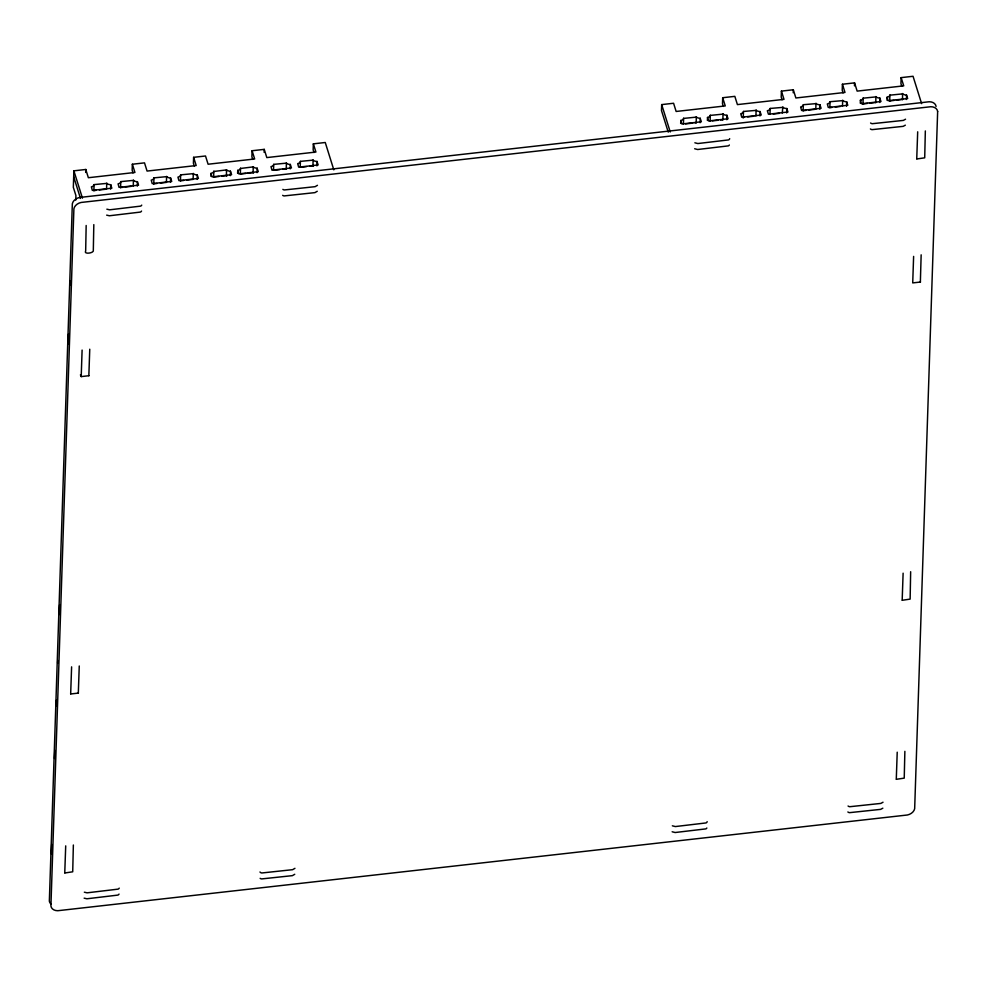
<?xml version="1.0" encoding="UTF-8"?>
<svg xmlns="http://www.w3.org/2000/svg" width="987" height="987" viewBox="0 0 987 987"><rect width="100%" height="100%" fill="white"/><g stroke="black" fill="none" stroke-linecap="round" stroke-linejoin="round"><path stroke-width="1.48" d="M51.361 853.841L51.682 844.354M54.507 758.472L54.778 750.342M56.247 705.73L56.432 700.202M57.653 663.104L57.739 660.389M59.257 614.506L59.578 604.834M68.165 344.241L68.51 333.914M70.114 285.243L70.262 280.727M333.816 169.85L325.254 142.498L313.348 143.843L315.926 152.047L266.811 157.587L264.245 149.37L252.092 150.74L254.671 158.981L208.097 164.224L205.518 155.995L193.612 157.328L196.191 165.545L147.075 171.072L144.509 162.867L132.357 164.237L134.935 172.466L88.361 177.722L85.783 169.48L73.877 170.825L73.334 187.32L75.913 195.537L75.765 200.102M85.684 172.454L85.783 169.48M93.851 190.775L94.098 184.606L106.917 183.372A4.923 3.183 1.9 0 0 108.114 184.236L109.742 184.655A4.429 2.862 1.9 0 0 110.63 184.68L111.864 188.184L92.346 190.38L91.372 186.839A4.429 2.862 1.9 0 0 92.198 186.629L93.457 185.877A4.984 3.22 1.9 0 0 93.999 184.988L94.098 184.606M106.547 189.146L106.744 183.187M110.618 189.134L110.766 184.668M120.55 187.764L120.796 181.608L133.615 180.362A4.923 3.183 1.9 0 0 134.812 181.226L136.44 181.657A4.429 2.862 1.9 0 0 137.329 181.67L138.562 185.174L119.045 187.37L118.082 183.841A4.429 2.862 1.9 0 0 118.896 183.631L120.155 182.879A4.984 3.22 1.9 0 0 120.698 181.978L120.796 181.608M132.357 164.237L132.159 170.183L133.023 172.935M133.245 186.136L133.442 180.177M137.316 186.124L137.464 181.657M153.75 183.915L153.972 177.87L166.778 176.624A4.923 3.183 1.9 0 0 167.975 177.487L169.604 177.919A4.429 2.862 1.9 0 0 170.504 177.931L171.738 181.435L152.22 183.631L151.245 180.103A4.429 2.862 1.9 0 0 152.072 179.893L153.318 179.14A4.984 3.22 1.9 0 0 153.873 178.24L153.972 177.87M166.606 176.439L166.408 182.398L160.35 183.076M170.48 182.385L170.628 177.919M180.424 181.028L180.67 174.859L193.477 173.626A4.923 3.183 1.9 0 0 194.686 174.477L196.302 174.909A4.429 2.862 1.9 0 0 197.203 174.921L198.436 178.425L178.918 180.621L177.944 177.092A4.429 2.862 1.9 0 0 178.77 176.883L180.016 176.13A4.984 3.22 1.9 0 0 180.572 175.23L180.67 174.859M193.612 157.328L193.415 163.287L194.279 166.026M193.304 173.441L193.107 179.387L186.531 180.127M197.178 179.387L197.326 174.921M210.885 176.352L211.107 173.354A4.429 2.862 1.9 0 0 211.934 173.144L213.192 172.392A4.984 3.22 1.9 0 0 213.735 171.491L226.652 169.887A4.923 3.183 1.9 0 0 227.849 170.739L229.477 171.17A4.429 2.862 1.9 0 0 230.366 171.183L231.6 174.687L212.082 176.883L210.984 173.379M213.611 177.166L213.834 171.121M226.788 176.142A4.923 3.183 1.9 0 1 226.455 175.846L226.479 169.702M230.353 175.649L230.502 171.183M237.583 173.342L237.805 170.344A4.429 2.862 1.9 0 0 238.632 170.134L239.89 169.382A4.984 3.22 1.9 0 0 240.433 168.481L253.351 166.877A4.923 3.183 1.9 0 0 254.547 167.728L256.176 168.16A4.429 2.862 1.9 0 0 257.064 168.185L258.298 171.676L238.78 173.885L237.682 170.369M240.532 168.111L240.334 174.07L245.714 173.465M252.092 150.74L251.895 156.699L252.758 159.45M253.486 173.132A4.923 3.183 1.9 0 1 253.153 172.836L253.178 166.692M257.052 172.639L257.2 168.172M264.146 152.356L264.245 149.37M273.51 170.332L273.707 164.373L286.514 163.139A4.923 3.183 1.9 0 0 287.71 164.002L289.339 164.422A4.429 2.862 1.9 0 0 290.227 164.447L291.473 167.95L271.943 170.146L270.981 166.606A4.429 2.862 1.9 0 0 271.807 166.396L273.054 165.643A4.984 3.22 1.9 0 0 273.609 164.755L273.707 164.373M286.316 169.098L286.341 162.954M290.215 168.9L290.363 164.434M300.208 167.321L300.406 161.375L313.212 160.128A4.923 3.183 1.9 0 0 314.421 160.992L316.037 161.424A4.429 2.862 1.9 0 0 316.938 161.436L318.172 164.94L298.654 167.136L297.679 163.608A4.429 2.862 1.9 0 0 298.506 163.398L299.752 162.645A4.984 3.22 1.9 0 0 300.307 161.745L300.406 161.375M313.348 143.843L313.15 149.802L314.014 152.529M313.348 166.384A4.923 3.183 1.9 0 1 313.015 166.087L313.039 159.943M316.913 165.89L317.061 161.424M921.611 103.635L913.049 76.283L901.143 77.628L903.734 85.857L857.148 91.112L854.569 82.871L842.417 84.24L844.995 92.445L795.88 97.984L793.314 89.768L781.408 91.112L783.999 99.354L737.412 104.597L734.834 96.356L722.681 97.725L725.26 105.93L676.144 111.469L673.578 103.265L661.672 104.597L661.487 110.556L668.248 132.147M680.66 123.424L680.894 120.426A4.429 2.862 1.9 0 0 681.709 120.217L682.967 119.464A4.923 3.183 1.9 0 0 683.559 118.415L696.563 117.095A4.984 3.22 1.9 0 0 697.624 117.823L699.252 118.243A4.429 2.862 1.9 0 0 700.141 118.267L701.375 121.771L681.857 123.967L680.759 120.451M683.411 124.152L683.609 118.193M696.23 122.919L696.254 116.774M700.128 122.721L700.276 118.255M707.371 120.426L707.593 117.428A4.429 2.862 1.9 0 0 708.407 117.219L709.665 116.466A4.923 3.183 1.9 0 0 710.27 115.405L723.261 114.097A4.984 3.22 1.9 0 0 724.322 114.813L725.951 115.232A4.429 2.862 1.9 0 0 726.839 115.257L728.073 118.761L708.555 120.957L707.457 117.441M710.122 121.142L710.307 115.195M722.681 97.725L722.484 103.684L723.348 106.423M722.928 119.908L722.953 113.764M726.827 119.711L726.975 115.245M743.112 117.971A4.923 3.183 1.9 0 0 743.236 117.626L743.482 111.457L756.437 110.359A4.984 3.22 1.9 0 0 757.498 111.075L759.114 111.506A4.429 2.862 1.9 0 0 760.015 111.519L761.248 115.023L741.731 117.219L740.756 113.69A4.429 2.862 1.9 0 0 741.582 113.48L742.841 112.728A4.923 3.183 1.9 0 0 743.433 111.667L743.482 111.457M755.919 115.985L756.116 110.026M759.99 115.972L760.138 111.506M769.983 114.406L770.181 108.447L783.135 107.349A4.984 3.22 1.9 0 0 784.196 108.064L785.812 108.496A4.429 2.862 1.9 0 0 786.713 108.508L787.947 112.012L768.429 114.208L767.331 110.704A4.429 2.862 1.9 0 0 768.281 110.47L769.539 109.717A4.923 3.183 1.9 0 0 770.131 108.656L770.181 108.447M781.408 91.112L781.211 97.071L782.074 99.81M782.814 107.028L782.272 113.024M786.688 112.974L786.836 108.508M793.215 92.753L793.314 89.768M803.097 110.877L803.344 104.708L816.298 103.61A4.984 3.22 1.9 0 0 817.359 104.326L818.988 104.758A4.429 2.862 1.9 0 0 819.876 104.77L821.11 108.274L801.592 110.47L800.63 106.941A4.429 2.862 1.9 0 0 801.444 106.732L802.702 105.979A4.923 3.183 1.9 0 0 803.295 104.918L803.344 104.708M815.793 109.236L815.99 103.29M819.864 109.236L820.012 104.77M829.833 107.743L830.042 101.698L842.997 100.6A4.984 3.22 1.9 0 0 844.058 101.316L845.686 101.747A4.429 2.862 1.9 0 0 846.575 101.772L847.808 105.264L828.29 107.472L827.328 103.931A4.429 2.862 1.9 0 0 828.142 103.721L829.401 102.969A4.923 3.183 1.9 0 0 830.005 101.908L830.042 101.698M842.417 84.24L842.219 90.199L843.083 92.926M842.491 106.238L842.688 100.279M846.562 106.226L846.71 101.76M854.471 85.844L854.569 82.871M860.269 103.191L860.491 100.193A4.429 2.862 1.9 0 0 861.318 99.983L862.564 99.231A4.923 3.183 1.9 0 0 863.169 98.182L876.172 96.862A4.984 3.22 1.9 0 0 877.221 97.59L878.849 98.009A4.429 2.862 1.9 0 0 879.75 98.034L880.984 101.538L861.466 103.734L860.368 100.218M862.971 104.129L863.218 97.96M875.827 102.685L875.851 96.541M879.725 102.488L879.873 98.021M886.968 100.193L887.19 97.195A4.429 2.862 1.9 0 0 888.016 96.985L889.275 96.232A4.923 3.183 1.9 0 0 889.867 95.171L902.871 93.864A4.984 3.22 1.9 0 0 903.932 94.579L905.548 94.999A4.429 2.862 1.9 0 0 906.448 95.023L907.682 98.527L888.164 100.723L887.066 97.207M889.669 101.118L889.916 94.962M901.143 77.628L900.946 83.574L901.81 86.325M902.537 99.675L902.55 93.531M906.424 99.477L906.572 95.011M93.876 190.664L96.035 190.331M803.134 110.754L806.428 110.297M862.996 104.017L867.413 103.425M729.664 138.612L729.541 139.031A2.628 1.703 1.9 0 1 728.505 139.92L697.858 143.547L694.86 142.794M707.148 821.628L707.025 822.048A2.628 1.703 1.9 0 1 705.989 822.936L675.342 826.563L672.344 825.811M78.318 693.034L79.256 665.991M902.18 600.219L903.117 573.176M896.282 779.236L897.22 752.193M80.416 374.863L81.205 376.59L82.106 350.077M88.842 375.726L89.755 349.213M920.365 282.048L921.155 254.831M317.456 185.309L315.124 186.666L284.367 189.96A2.628 1.703 1.9 0 1 282.862 189.356M317.259 191.268L314.927 192.625L284.17 195.919A2.628 1.703 1.9 0 1 282.664 195.315M294.94 868.326L292.608 869.683L261.851 872.977A2.628 1.703 1.9 0 1 260.346 872.372L259.976 872.002M294.743 874.285L292.411 875.642L261.654 878.923A2.628 1.703 1.9 0 1 260.149 878.331M905.548 119.205L903.364 120.402L872.286 123.696A3.06 1.974 1.9 0 1 870.583 122.993M905.35 125.164L903.167 126.348L872.089 129.642A3.06 1.974 1.9 0 1 870.386 128.952M883.032 802.221L880.848 803.418L849.77 806.712A3.06 1.974 1.9 0 1 848.067 806.009M882.834 808.18L880.651 809.365L849.573 812.659A3.06 1.974 1.9 0 1 847.87 811.968M70.669 693.898L71.607 666.854M78.442 693.096L70.793 693.96M64.76 872.915L65.71 845.871M902.303 600.281L910.137 599.109L910.656 571.72M896.406 779.298L904.228 778.126L904.869 751.341M86.165 225.48L85.672 250.945C83.13 254.72 94.69 253.19 93.321 250.081L93.814 224.617M916.738 158.87L917.688 131.802M916.874 158.956L924.708 157.821L925.337 130.938M79.577 197.474L929.211 101.76A8.352 6.218 -17.4 0 1 936.083 106.46M81.205 376.59L88.978 375.714M99.28 189.96L105.436 189.27M120.599 187.555L122.733 187.32M125.004 187.061L131.111 186.37M153.775 183.829L157.044 183.459M180.473 180.818L183.742 180.448M213.636 177.08L219.015 176.476M221.878 176.155L226.282 175.649M247.601 173.256L252.98 172.651M273.868 170.295L279.827 169.616M282.874 169.283L286.144 168.913M300.566 167.284L306.525 166.618M309.573 166.272L312.928 165.976M685.546 123.918L692.788 123.104M694.947 122.857L696.057 122.733M712.244 120.907L718.363 120.217M720.621 119.958L722.755 119.723M743.285 117.404L744.395 117.28M747.677 116.91L753.797 116.232M773.253 114.036L779.348 113.345M808.526 110.063L814.682 109.372M829.857 107.657L831.979 107.423M835.224 107.052L840.356 106.473M869.596 103.179L875.654 102.5M889.719 100.908L894.111 100.415M896.295 100.168L902.352 99.49M920.489 282.035L912.716 282.911L913.617 256.398M64.883 872.977L72.717 871.805L73.359 845.008M106.855 209.182L109.619 209.824L140.561 206.123A3.06 1.974 1.9 0 0 141.733 205.111M106.658 215.141L109.421 215.771L140.364 212.082A3.06 1.974 1.9 0 0 141.536 211.058M84.339 892.199L87.103 892.828L118.045 889.139A3.06 1.974 1.9 0 0 119.217 888.127M84.142 898.158L86.905 898.787L117.848 895.098A3.06 1.974 1.9 0 0 119.02 894.074M694.663 148.753L697.661 149.506L728.307 145.879A2.628 1.703 1.9 0 0 729.344 144.99M672.147 831.77L675.145 832.522L705.791 828.895A2.628 1.703 1.9 0 0 706.828 828.007M661.672 104.597L670.247 131.95M73.877 170.825L82.452 198.165M73.692 176.772L80.478 198.449M51.065 904.08A8.352 6.218 -17.4 0 1 49.35 901.045L72.335 203.766A8.352 6.218 -17.4 0 1 79.577 197.474M937.65 111.432L914.665 808.711A8.352 6.218 -17.4 0 1 907.423 814.991L57.789 910.717A8.352 6.218 -17.4 0 1 50.917 906.017L73.902 208.738A8.352 6.218 -17.4 0 1 81.131 202.458L930.778 106.732A8.352 6.218 -17.4 0 1 937.65 111.432"/></g></svg>
